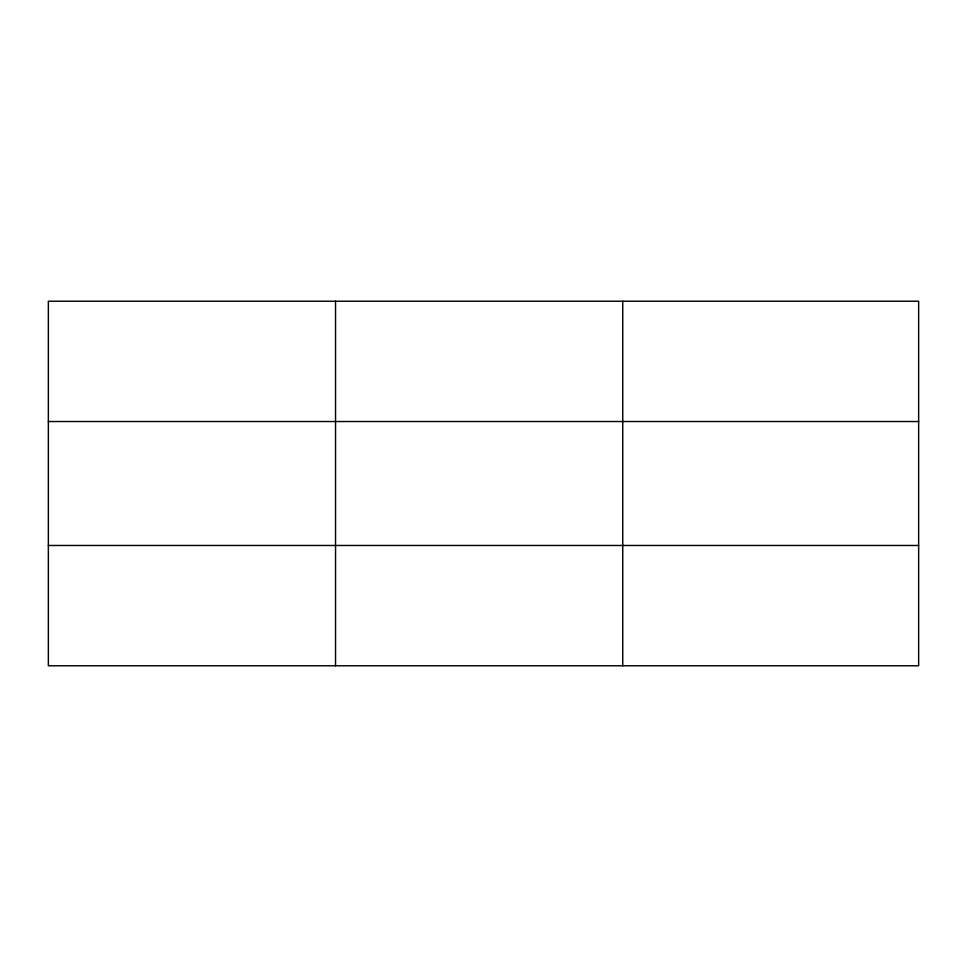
<?xml version="1.0" encoding="UTF-8"?>
<svg xmlns="http://www.w3.org/2000/svg" width="967" height="967" viewBox="0 0 967 967"><rect width="100%" height="100%" fill="white"/><g stroke="black" fill="none" stroke-linecap="round" stroke-linejoin="round"><path stroke-width="1.45" d="M335.549 665.779L335.549 301.22M622.748 665.779L622.748 301.22M918.65 421.527L918.65 301.22L48.35 301.22L48.35 665.779L918.65 665.779L918.65 421.527L48.35 421.527M48.35 545.473L918.65 545.473"/></g></svg>
